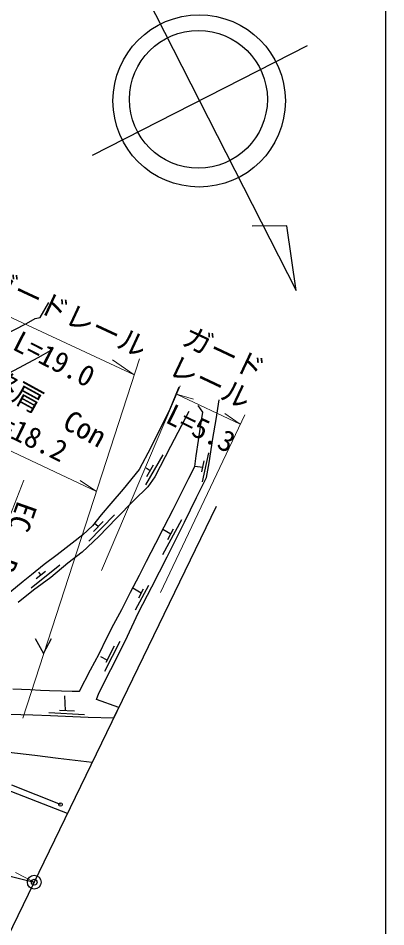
# Model space of a CAD drawing. Units: millimetres at full size, sheet at 1:1000; details may follow other scales. Extents: x 40000 to 680000, y 20000 to 380000.
# Drawn here: x 547010 to 579000, y 259427 to 338541 of the extents above; entities that cross this region are included whole.
import ezdxf
from ezdxf.enums import TextEntityAlignment as Align

# ---------------------------------------------------------------- set-up
doc = ezdxf.new("R2010")
doc.units = ezdxf.units.MM
doc.header["$LTSCALE"] = 1000
doc.header["$PDMODE"] = 32
doc.header["$PDSIZE"] = 500
doc.linetypes.add('CHAIN', pattern=[18.5, 12, -1.5, 3.5, -1.5])
for name, color, linetype, lineweight in [('M-BGD', 7, 'Continuous', 25), ('M-BMK', 2, 'CHAIN', 13), ('M-BMK-OTRS', 5, 'Continuous', 25), ('M-BMK-SRVR', 3, 'Continuous', 25), ('M-STR-HTXT', 7, 'Continuous', 13), ('M-TTL-BAND', 7, 'Continuous', 25)]:
    doc.layers.add(name, color=color, linetype=linetype, lineweight=lineweight)
doc.layers.add('M-OTRS', color=6, linetype='Continuous')
doc.styles.add('ＭＳ ゴシック', font='')
doc.styles.get('ＭＳ ゴシック').set_extended_font_data('MS Gothic')

msp = doc.modelspace()

# ---------------------------------------------------------------- linework, layer by layer
at = {"layer": 'M-BGD'}
for p, q in [((563049, 298173), (563597, 300703)), ((558121, 297902), (559635, 300508)), ((562979, 299029), (563190, 300006)), ((558491, 299136), (558136, 299363)), ((558196, 298628), (558786, 299643)), ((563064, 299424), (562389, 299518)), ((553148, 292993), (555395, 295298)), ((553564, 293849), (554398, 294704)), ((553981, 294277), (553639, 294546)), ((559595, 291834), (561249, 294883)), ((560280, 293620), (559584, 294007)), ((560030, 293159), (560530, 294081)), ((548135, 288949), (550636, 290958)), ((548567, 289745), (549392, 290407)), ((548979, 290076), (548796, 290306)), ((557709, 288464), (556973, 288926)), ((557224, 287025), (558375, 289180)), ((557497, 288067), (557921, 288860)), ((554549, 281684), (555873, 284290)), ((554662, 282459), (555392, 283895)), ((554761, 282653), (554191, 282948)), ((551124, 278266), (551073, 279547)), ((549688, 278101), (552773, 277917)), ((550608, 278297), (551913, 278219)), ((551309, 269294), (545382, 271600)), ((550691, 270076), (546455, 271753))]:
    msp.add_line(p, q, dxfattribs=at)
for points in [[(545643, 310895), (547727, 311943), (548498, 312396), (548910, 312488), (549680, 313775)], [(525161, 290669), (526535, 292653), (528371, 295293), (530763, 298810), (531750, 299582), (534186, 301308), (535545, 302344), (537041, 303068), (537984, 303576), (540824, 304983), (543185, 306248), (546263, 307667), (548752, 309002), (549889, 309648)], [(560998, 306404), (560213, 304491), (558555, 301162), (557526, 299233), (556140, 297545), (555079, 296291), (554245, 295310), (553478, 294343), (552643, 293553), (551721, 292844), (550414, 291824), (549284, 290975), (548169, 290067), (547453, 289506), (546280, 288539)], [(546554, 280152), (547297, 280125), (548055, 280081), (548955, 280043), (549728, 280011), (550775, 279971), (551707, 279934), (552333, 279953), (553309, 281804), (554067, 283193), (554720, 284587), (555336, 285767), (556018, 287069), (556779, 288555), (557558, 290050), (558169, 291255), (558977, 292824), (559705, 294244), (560488, 295775), (561154, 297102), (561857, 298500), (562389, 299518), (562497, 300447), (562711, 301761), (562867, 302973), (563087, 304249), (562685, 304823)], [(555344, 277622), (555781, 278523), (553836, 279222), (554042, 279775), (555065, 281839), (556311, 284312), (557488, 286785), (558647, 289044), (559961, 291645), (561486, 294654), (562527, 296812), (563407, 298560), (563630, 299828), (563959, 301959), (564242, 303607), (564503, 305303)], [(561865, 304299), (560252, 301255), (558901, 298604), (558291, 297731), (557063, 296543), (555576, 294995), (554042, 293409), (552588, 292034), (551340, 291086), (549840, 289853), (548353, 288753), (546998, 287665)], [(548491, 284521), (549207, 283226), (549923, 284521)], [(553454, 273721), (550488, 274093), (548447, 274357), (546202, 274601), (545309, 274793), (543654, 275250), (542000, 275696), (539844, 276307), (538393, 276713), (536667, 277220), (535744, 277595), (537703, 277859), (539327, 278052), (540799, 278103), (542382, 278133), (544435, 278033), (546192, 277931), (548274, 277871), (549817, 277830), (551780, 277749), (553110, 277688), (555344, 277622)], [(533160, 266991), (533654, 267229), (533890, 267365), (537886, 266279), (542326, 264920), (546310, 263833), (548412, 263314)]]:
    msp.add_lwpolyline(points, dxfattribs=at)
msp.add_circle((550691, 270076), 150, dxfattribs=at)
at = {"layer": 'M-BMK'}
msp.add_lwpolyline([(265748, 270866), (300012, 271285), (307827, 271500), (317982, 272117), (331293, 273314), (344478, 274931), (354438, 276565), (363688, 278567), (374961, 281418), (386922, 285040), (388628, 285628), (433493, 301886), (440414, 303643), (445735, 304501), (451760, 304952), (456936, 304827), (459632, 304622), (466156, 303652), (472732, 301927), (478193, 300005), (481268, 298580), (548412, 263314)], dxfattribs=at)
at = {"layer": 'M-BMK-OTRS'}
msp.add_line((532555, 230583), (564269, 296045), dxfattribs=at)
at = {"layer": 'M-BMK-SRVR'}
for p, q in [((556213, 344273), (571210, 314845)), ((572152, 336121), (553442, 326586)), ((570380, 320451), (567379, 320432)), ((571210, 314845), (570380, 320451))]:
    msp.add_line(p, q, dxfattribs=at)
for centre, radius in [((562759, 331335), 7500), ((562695, 331479), 6000), ((548412, 263314), 600)]:
    msp.add_circle(centre, radius, dxfattribs=at)
at = {"layer": 'M-OTRS'}
msp.add_point((548412, 263314), dxfattribs=at)
at = {"layer": 'M-STR-HTXT'}
for p, q in [((544829, 313207), (557111, 307493)), ((547417, 277598), (557562, 308884)), ((557111, 307493), (555231, 308799)), ((554247, 290449), (561093, 306543)), ((560779, 305804), (566340, 303193)), ((560779, 305804), (562260, 305372)), ((566729, 304014), (559399, 288525)), ((566333, 303196), (564990, 304134)), ((547499, 298329), (536337, 269656))]:
    msp.add_line(p, q, dxfattribs=at)
msp.add_lwpolyline([(540279, 303707), (553818, 297339), (552413, 298294)], dxfattribs=at)
at = {"layer": 'M-TTL-BAND'}
msp.add_line((579000, 20000), (579000, 370000), dxfattribs=at)

# ---------------------------------------------------------------- texts
at = {"layer": 'M-STR-HTXT', "style": 'ＭＳ ゴシック'}
for s, rotation, p in [('ガードレール', 335.095, (551288, 312896)), ('L=19.0', 332.85, (550147, 308864)), ('ガード', 334.699, (564921, 309410)), ('レール', 334.699, (563724, 306844)), ('路肩\u3000Con', 331.22, (549538, 304616)), ('L=18.2', 334.069, (547751, 302305)), ('L=5.3', 333.825, (562918, 302829)), ('EC\u3000R=40', 250.589, (546174, 291588))]:
    msp.add_text(s, height=1833, rotation=rotation, dxfattribs=at).set_placement(p, align=Align.MIDDLE_CENTER)

doc.saveas('drawing.dxf')
